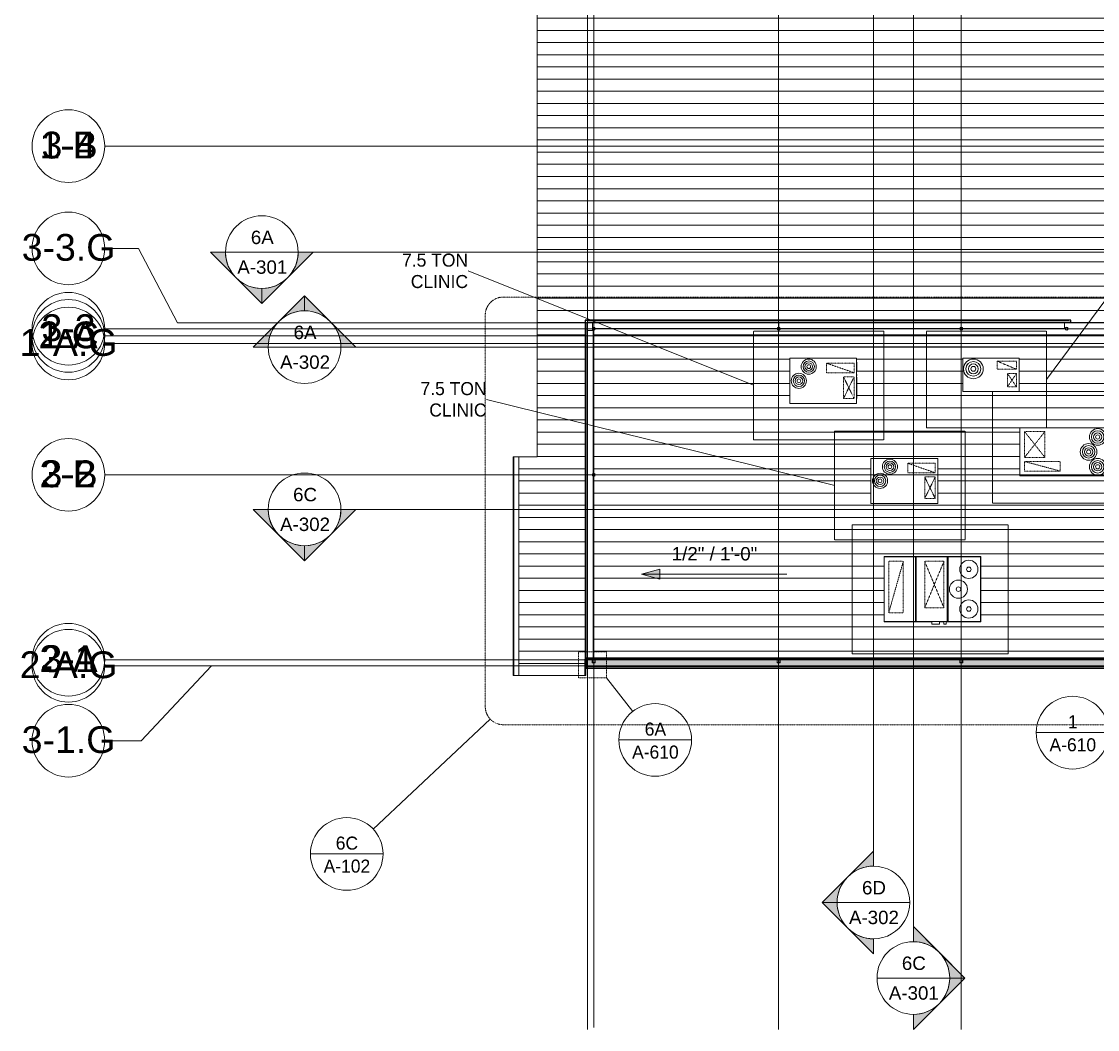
# Model space of a CAD drawing. Header units: inches. Extents: x 21314 to 29196, y -23522 to -20467.
# Drawn here: x 21314 to 22735, y -23276 to -21944 of the extents above; entities that cross this region are included whole.
import ezdxf

# ---------------------------------------------------------------- set-up
doc = ezdxf.new("R2010")
doc.units = ezdxf.units.IN
doc.header["$MEASUREMENT"] = 0
for name, pattern in [('Dash', [0.25, 0.125, -0.125]), ('Dash Dot 3_16_', [0.3125, 0.1875, -0.0625, 0, -0.0625]), ('Grid Line 1_2_', [0.875, 0.5, -0.125, 0.125, -0.125]), ('Hidden', [0.28125, 0.1875, -0.09375])]:
    doc.linetypes.add(name, pattern=pattern)
for name, color, linetype, lineweight in [('A-ANNO-SYMB', 150, 'Continuous', 9), ('A-ROOF', 132, 'Continuous', 9), ('A-ROOF-OTLN', 132, 'Continuous', 9), ('A-ROOF-PATT', 132, 'Continuous', 9), ('A-WALL', 113, 'Continuous', 9), ('A-WALL-PATT', 111, 'Continuous', 25), ('G-ANNO-DIMS', 111, 'Continuous', 9), ('G-ANNO-SYMB', 111, 'Continuous', 9), ('M-EQPM', 50, 'Continuous', 9), ('M-EQPM-HDLN', 50, 'Dash', 9), ('M-EQPM-IDEN', 50, 'Continuous', 9), ('S-BEAM', 12, 'Continuous', 9), ('S-COLS', 52, 'Continuous', 9), ('S-GRID', 1, 'Continuous', 9), ('S-GRID-IDEN', 1, 'Continuous', 9)]:
    doc.layers.add(name, color=color, linetype=linetype, lineweight=lineweight)
doc.styles.add('Arial', font='arial.ttf', dxfattribs={"height": 35.407186})
doc.styles.add('Arial_1', font='arial.ttf', dxfattribs={"height": 17.703593})
doc.styles.add('Century Gothic', font='GOTHIC.TTF', dxfattribs={"height": 17.245342})
pattern_1 = [(45, (0, 0), (-19.00703, 19.00703), []), (45, (0, 28.8), (-19.00703, 19.00703), [])]

# ---------------------------------------------------------------- blocks, each defined once
blk = doc.blocks.new('Girt_C - 8_D-1405602-Roof Low')
at = {"layer": 'S-BEAM'}
for p, q in [((22314, -22349.6), (22315.6, -22349.6)), ((22315.8, -22349.6), (22553.3, -22349.6)), ((22553.5, -22349.6), (22556.8, -22349.6)), ((22557, -22349.6), (22691.6, -22349.6)), ((22691.6, -22349.4), (22691.6, -22341.7)), ((22691.6, -22341.7), (22691.7, -22341.7)), ((22691.6, -22341.7), (22691.6, -22349.4)), ((22691.6, -22341.7), (22691.7, -22341.7)), ((22691.8, -22342.2), (22691.6, -22342.2)), ((22691.8, -22348.9), (22691.6, -22348.9)), ((22691.7, -22349.4), (22691.6, -22349.4)), ((22691.7, -22349.4), (22691.6, -22349.4)), ((22691.6, -22349.6), (22691.7, -22349.6)), ((22691.8, -22342.1), (22691.7, -22341.6)), ((22691.7, -22341.7), (22691.8, -22342.2)), ((22691.8, -22348.9), (22691.7, -22349.4)), ((22691.7, -22349.6), (22691.8, -22349))]:
    blk.add_line(p, q, dxfattribs=at)
for centre, major_axis, start_param, end_param in [((22691.6, -22341.7), (0, 0.188), 0, 1.570796), ((22691.6, -22341.7), (0, 0.0782), 0.053099, 1.570796), ((22691.6, -22349.4), (0, 0.0782), 1.570796, 3.104544), ((22691.6, -22349.4), (0, 0.188), 1.570796, 3.141593)]:
    blk.add_ellipse(centre, major_axis=major_axis, ratio=0.041631, start_param=start_param, end_param=end_param, dxfattribs=at)
blk = doc.blocks.new('Carrier_48TC_St_9-Roof Low0')
at = {"layer": 'M-EQPM', "linetype": 'Hidden'}
for p, q in [((-105.9, -79.7), (-105.9, 67.7)), ((-105.9, 67.7), (93.9, 67.7)), ((93.9, 67.7), (93.9, -79.7)), ((93.9, -79.7), (-105.9, -79.7))]:
    blk.add_line(p, q, dxfattribs=at)
at = {"layer": 'M-EQPM'}
for p, q in [((57.9, 31.7), (-57.9, 31.7)), ((-57.9, 31.7), (-57.9, -31.7)), ((57.9, -31.7), (57.9, 31.7)), ((58.1, 27.3), (57.9, 27.3)), ((57.9, 15.4), (58.1, 15.4)), ((58.1, 27.3), (58.1, 15.4)), ((58.1, 10.3), (57.9, 10.3)), ((57.9, 9.3), (58.1, 9.3)), ((58.1, 6.7), (57.9, 6.7)), ((58.1, 9.3), (58.1, 10.3)), ((58.1, 10.3), (58.1, 9.3)), ((58.1, 6.7), (58.1, -25.1)), ((57.9, -25.1), (58.1, -25.1)), ((-57.9, -31.7), (57.9, -31.7))]:
    blk.add_line(p, q, dxfattribs=at)
for centre, radius in [((-44.9, 19.7), 11), ((-44.9, 19.7), 8.25), ((-44.9, 19.7), 5.5), ((-44.9, 19.7), 2.75), ((-32.9, 0), 11), ((-32.9, 0), 8.25), ((-32.9, 0), 5.5), ((-32.9, 0), 2.75), ((-44.9, -19.7), 11), ((-44.9, -19.7), 8.25), ((-44.9, -19.7), 5.5), ((-44.9, -19.7), 2.75)]:
    blk.add_circle(centre, radius, dxfattribs=at)
at = {"layer": 'M-EQPM-HDLN'}
for p, q in [((4.8, 25.3), (51.7, 12.7)), ((4.8, 12.7), (4.8, 25.3)), ((4.8, 25.3), (51.7, 25.3)), ((51.7, 25.3), (51.7, 12.7)), ((51.7, 12.7), (4.8, 12.7)), ((24.9, -26.8), (51.7, 7.2)), ((24.9, 7.2), (51.7, -26.8)), ((24.9, -26.8), (24.9, 7.2)), ((24.9, 7.2), (51.7, 7.2)), ((51.7, 7.2), (51.7, -26.8)), ((51.7, -26.8), (24.9, -26.8))]:
    blk.add_line(p, q, dxfattribs=at)
blk = doc.blocks.new('Carrier_48TC_St_1-Roof Low0')
at = {"layer": 'M-EQPM', "linetype": 'Hidden'}
for p, q in [((-92.1, -77.8), (-92.1, 65.7)), ((-92.1, 65.7), (80.1, 65.7)), ((80.1, 65.7), (80.1, -77.8)), ((80.1, -77.8), (-92.1, -77.8))]:
    blk.add_line(p, q, dxfattribs=at)
at = {"layer": 'M-EQPM'}
for p, q in [((44.1, 29.7), (-44.1, 29.7)), ((-44.1, 29.7), (-44.1, -29.8)), ((44.1, -29.8), (44.1, 29.7)), ((44.2, 24.7), (44.1, 24.7)), ((44.2, 24.7), (44.2, 12.1)), ((44.1, 12.1), (44.2, 12.1)), ((44.2, 8.1), (44.1, 8.1)), ((44.1, 7.1), (44.2, 7.1)), ((44.2, 4.9), (44.1, 4.9)), ((44.2, 7.1), (44.2, 8.1)), ((44.2, 8.1), (44.2, 7.1)), ((44.2, 4.9), (44.2, -23.5)), ((44.1, -23.5), (44.2, -23.5)), ((-44.1, -29.8), (44.1, -29.8))]:
    blk.add_line(p, q, dxfattribs=at)
for centre, radius in [((-19.1, 18.7), 10), ((-19.1, 18.7), 7.5), ((-19.1, 18.7), 5), ((-19.1, 18.7), 2.5), ((-32.1, 0), 10), ((-32.1, 0), 7.5), ((-32.1, 0), 5), ((-32.1, 0), 2.5)]:
    blk.add_circle(centre, radius, dxfattribs=at)
at = {"layer": 'M-EQPM-HDLN'}
for p, q in [((4.4, 23.2), (40.8, 10.6)), ((4.4, 10.6), (4.4, 23.2)), ((4.4, 23.2), (40.8, 23.2)), ((40.8, 23.2), (40.8, 10.6)), ((40.8, 10.6), (4.4, 10.6)), ((26.8, -23.5), (40.8, 5.2)), ((26.8, 5.2), (40.8, -23.5)), ((26.8, -23.5), (26.8, 5.2)), ((26.8, 5.2), (40.8, 5.2)), ((40.8, 5.2), (40.8, -23.5)), ((40.8, -23.5), (26.8, -23.5))]:
    blk.add_line(p, q, dxfattribs=at)
blk = doc.blocks.new('Carrier_48TC_St_3-Roof Low0')
at = {"layer": 'M-EQPM', "linetype": 'Hidden'}
for p, q in [((-85.2, -70), (-85.2, 58)), ((-85.2, 58), (73.2, 58)), ((73.2, 58), (73.2, -70)), ((38.2, -70), (-85.2, -70))]:
    blk.add_line(p, q, dxfattribs=at)
at = {"layer": 'M-EQPM'}
for p, q in [((37.2, 22), (-37.2, 22)), ((-37.2, 22), (-37.2, -22)), ((37.2, -22), (37.2, 22)), ((37.3, 19.7), (37.2, 19.7)), ((37.3, 19.7), (37.3, 9.2)), ((37.2, 9.2), (37.3, 9.2)), ((37.3, 5.3), (37.2, 5.3)), ((37.2, 4.2), (37.3, 4.2)), ((37.3, 1.4), (37.2, 1.4)), ((37.3, 4.2), (37.3, 5.3)), ((37.3, 5.3), (37.3, 4.2)), ((37.3, 1.4), (37.3, -15.4)), ((-37.2, -22), (37.2, -22)), ((37.2, -15.4), (37.3, -15.4))]:
    blk.add_line(p, q, dxfattribs=at)
for radius in [13, 9.75, 6.5, 3.25]:
    blk.add_circle((-23.2, 8), radius, dxfattribs=at)
at = {"layer": 'M-EQPM-HDLN'}
for p, q in [((8.2, 18.2), (33.8, 7.4)), ((8.2, 7.4), (8.2, 18.2)), ((8.2, 18.2), (33.8, 18.2)), ((33.8, 18.2), (33.8, 7.4)), ((33.8, 7.4), (8.2, 7.4)), ((21.7, -15.8), (33.8, 2)), ((21.7, 2), (33.8, -15.8)), ((21.7, -15.8), (21.7, 2)), ((21.7, 2), (33.8, 2)), ((33.8, 2), (33.8, -15.8)), ((33.8, -15.8), (21.7, -15.8))]:
    blk.add_line(p, q, dxfattribs=at)
blk = doc.blocks.new('Girt_C - 8_D-1405603-Roof Low')
at = {"layer": 'S-BEAM'}
for p, q in [((22061.1, -22352.6), (22061.3, -22352.6)), ((22061.3, -22352.6), (22069, -22352.6)), ((22069, -22352.6), (22069.1, -22352.6)), ((22069.1, -22541.1), (22069.1, -22352.6)), ((22069.1, -22544.7), (22069.1, -22541.4)), ((22069.1, -22785.1), (22069.1, -22545))]:
    blk.add_line(p, q, dxfattribs=at)
blk = doc.blocks.new('Girt_C - 8_D-1405609-Roof Low')
at = {"layer": 'S-BEAM'}
for p, q in [((22067.9, -22341.7), (22067.9, -22341.6)), ((22067.9, -22349.2), (22067.9, -22341.7)), ((22068, -22349.6), (22071.3, -22349.6)), ((22071.6, -22349.6), (22312, -22349.6)), ((22312.2, -22349.6), (22314, -22349.6)), ((22314, -22341.6), (22314, -22341.7)), ((22314, -22341.7), (22314, -22348.1)), ((22314, -22348.3), (22314, -22349.4)), ((22314, -22349.4), (22314, -22349.6))]:
    blk.add_line(p, q, dxfattribs=at)
blk = doc.blocks.new('HSS-Hollow Stru_0-Roof Low0')
at = {"layer": 'S-BEAM'}
for p, q in [((22058.1, -22808.3), (22057.9, -22808.3)), ((22059.1, -22808.3), (22058.1, -22808.3)), ((22059.4, -22808.3), (22059.1, -22808.3)), ((22059.4, -22808.3), (22059.4, -22798.6)), ((22059.4, -22808.3), (22059.4, -22808.3))]:
    blk.add_line(p, q, dxfattribs=at)
blk = doc.blocks.new('AHU-Rooftop-Car_8-Roof Low0')
at = {"layer": 'M-EQPM', "linetype": 'Hidden'}
for p, q in [((-105.9, -85.2), (-105.9, 85.2)), ((-105.9, 85.2), (99.9, 85.2)), ((99.9, 85.2), (99.9, -85.2)), ((99.9, -85.2), (-105.9, -85.2))]:
    blk.add_line(p, q, dxfattribs=at)
at = {"layer": 'M-EQPM'}
for p, q in [((-63.9, 43.2), (63.9, 43.2)), ((-63.9, 43.2), (-63.9, -43.2)), ((63.2, 42.7), (-63.2, 42.7)), ((63.2, 42.7), (-63.2, 42.7)), ((-22.3, 42.7), (-22.3, -42.7)), ((-21.3, 42.7), (-21.3, -42.7)), ((19.4, 42.7), (19.4, -42.7)), ((20.9, 42.7), (20.9, -42.7)), ((63.9, -43.2), (63.9, 43.2)), ((-63.5, 42.5), (-63.5, -42.5)), ((-63.5, 42.5), (-63.5, -42.5)), ((63.5, -42.5), (63.5, 42.5)), ((63.5, -42.5), (63.5, 42.5)), ((-0.7, -43.2), (-63.9, -43.2)), ((-63.2, -42.7), (63.2, -42.7)), ((-63.2, -42.7), (63.2, -42.7)), ((-0.7, -42.7), (-0.7, -46.3)), ((-0.7, -46.3), (9.3, -46.3)), ((9.3, -46.3), (9.3, -42.7)), ((14.9, -43.2), (9.3, -43.2)), ((14.9, -42.7), (14.9, -46.3)), ((14.9, -46.3), (18.4, -46.3)), ((18.4, -46.3), (18.4, -42.7)), ((63.9, -43.2), (18.4, -43.2))]:
    blk.add_line(p, q, dxfattribs=at)
for centre, radius in [((48.1, 26.2), 12), ((48.1, 26.2), 3), ((34.4, 0), 12), ((34.4, 0), 3), ((48.1, -26.2), 12), ((48.1, -26.2), 3)]:
    blk.add_circle(centre, radius, dxfattribs=at)
for centre, start, end in [((-63.2, 42.5), 90, 180), ((-63.2, 42.5), 90, 180), ((63.2, 42.5), 0, 90), ((63.2, 42.5), 0, 90), ((-63.2, -42.5), 180, 270), ((-63.2, -42.5), 180, 270), ((63.2, -42.5), 270, 0), ((63.2, -42.5), 270, 0)]:
    blk.add_arc(centre, 0.25, start, end, dxfattribs=at)
at = {"layer": 'M-EQPM-HDLN'}
for p, q in [((-38.4, 36.9), (-57.7, -31.2)), ((-57.7, -31.2), (-57.7, 36.9)), ((-57.7, 36.9), (-38.4, 36.9)), ((-38.4, 36.9), (-38.4, -31.2)), ((-10.2, 36.9), (15.3, -24.7)), ((-10.2, -24.7), (15.3, 36.9)), ((-10.2, -24.7), (-10.2, 36.9)), ((-10.2, 36.9), (15.3, 36.9)), ((15.3, 36.9), (15.3, -24.7)), ((15.3, -24.7), (-10.2, -24.7)), ((-38.4, -31.2), (-57.7, -31.2))]:
    blk.add_line(p, q, dxfattribs=at)
blk = doc.blocks.new('Grid - Grid Hea_7-Roof Low0')
at = {"layer": 'S-GRID-IDEN'}
blk.add_circle((0, 0), 0.25, dxfattribs=at)
blk = doc.blocks.new('Section - Secti_6-Roof Low0')
at = {"layer": 'G-ANNO-SYMB'}
h = blk.add_hatch(color=256, dxfattribs=at)
edge = h.paths.add_edge_path(flags=0)
edge.add_line((-0.4268, 0.1768), (-0.25, 0.3536))
edge.add_line((-0.25, 0.3536), (-0.25, 0.25))
edge.add_arc((-0.25, 0), 0.25, 90, 135)
h = blk.add_hatch(color=256, dxfattribs=at)
edge = h.paths.add_edge_path(flags=0)
edge.add_arc((-0.25, 0), 0.25, 45, 90)
edge.add_line((-0.25, 0.25), (-0.25, 0.3536))
edge.add_line((-0.25, 0.3536), (-0.0732, 0.1768))
h = blk.add_hatch(color=256, dxfattribs=at)
edge = h.paths.add_edge_path(flags=0)
edge.add_arc((-0.25, 0), 0.2503, 137.9216, 180)
edge.add_line((-0.5003, 0), (-0.6036, 0))
edge.add_line((-0.6036, 0), (-0.4358, 0.1678))
h = blk.add_hatch(color=256, dxfattribs=at)
edge = h.paths.add_edge_path(flags=0)
edge.add_line((-0.0642, 0.1678), (0.1036, 0))
edge.add_line((0.1036, 0), (0.0003, 0))
edge.add_arc((-0.25, 0), 0.2503, 0, 42.0784)
for p, q in [((-0.25, 0.3536), (-0.6036, 0)), ((-0.25, 0.3536), (-0.4268, 0.1768)), ((-0.25, 0.3536), (0.1036, 0)), ((-0.25, 0.25), (-0.25, 0.3536)), ((-0.0732, 0.1768), (-0.25, 0.3536)), ((-0.25, 0.3536), (-0.25, 0.25)), ((-0.4358, 0.1678), (-0.6036, 0)), ((0.1036, 0), (-0.0642, 0.1678)), ((-0.6036, 0), (-0.5003, 0)), ((0.0003, 0), (0.1036, 0)), ((-0.5, 0), (-0.6036, 0)), ((0, 0), (0.1036, 0))]:
    blk.add_line(p, q, dxfattribs=at)
for radius, start, end in [(0.25, 360, 180), (0.25, 90, 135), (0.25, 45, 90), (0.2503, 137.9216, 180), (0.2503, 0, 42.0784), (0.25, 180, 360)]:
    blk.add_arc((-0.25, 0), radius, start, end, dxfattribs=at)
blk = doc.blocks.new('Floor Plan - Ca_0-Roof Low0')
at = {"layer": 'A-ANNO-SYMB'}
blk.add_line((-0.25, 0), (0.25, 0), dxfattribs=at)
for start, end in [(360, 180), (180, 360)]:
    blk.add_arc((0, 0), 0.25, start, end, dxfattribs=at)

msp = doc.modelspace()

# ---------------------------------------------------------------- hatches: boundary and pattern name
at = {"layer": 'A-ROOF-PATT'}
h = msp.add_hatch(dxfattribs=at)
h.set_pattern_fill('FP_3', color=256, style=0, pattern_type=2)
h.set_pattern_definition([(0, (37.673, -180.953), (0, 16.082), [])])
h.paths.add_polyline_path([(21977.2755, -22808.3028), (22057.8902, -22808.3028), (22057.8902, -22786.5528), (22058.3277, -22786.5528), (22058.3277, -22338.7403), (22699.7652, -22338.7403), (22699.7652, -22341.5528), (22691.6037, -22341.5779), (22691.6037, -22341.6622), (22691.7434, -22341.6622), (22691.7622, -22342.1987), (22691.6044, -22342.1987), (22691.6044, -22348.908), (22691.7621, -22348.908), (22691.7434, -22349.4434), (22691.6037, -22349.5277), (22691.5998, -22349.5528), (22557.0261, -22349.5528), (22557.1402, -22350.0528), (22556.9185, -22350.9503), (22556.3059, -22351.6556), (22555.5853, -22352.0027), (22554.6952, -22352.0027), (22553.886, -22351.6073), (22553.3383, -22350.9206), (22553.1402, -22350.0528), (22553.2543, -22349.5528), (22315.7761, -22349.553), (22315.8902, -22350.0528), (22315.6685, -22350.9503), (22315.1372, -22351.6165), (22314.3353, -22352.0027), (22313.4452, -22352.0027), (22312.636, -22351.6073), (22312.0883, -22350.9206), (22311.8902, -22350.0528), (22312.0043, -22349.5528), (22071.5711, -22349.5528), (22071.6852, -22350.0528), (22071.4635, -22350.9503), (22070.9322, -22351.6165), (22070.1303, -22352.0027), (22069.1151, -22351.9424), (22068.3715, -22351.5328), (22067.8833, -22350.9206), (22067.6852, -22350.0528), (22067.8902, -22348.908), (22067.8902, -22341.5528), (22061.1402, -22341.5528), (22061.1653, -22352.5528), (22069.1402, -22352.5528), (22069.1952, -22541.103), (22070.0853, -22541.103), (22070.8945, -22541.4983), (22071.4422, -22542.185), (22071.6402, -22543.0528), (22071.4185, -22543.9503), (22070.8872, -22544.6165), (22070.0853, -22545.0027), (22069.1402, -22545.0218), (22069.1402, -22785.0528), (22797.1402, -22785.0528), (22797.1402, -22446.6778), (22810.6402, -22446.6778), (22810.6402, -22372.8028), (22786.3892, -22372.8028), (22786.3892, -22372.6063), (22778.9517, -22372.6063), (22778.9517, -22371.0315), (22786.3892, -22371.0315), (22786.3892, -22370.5528), (22779.9517, -22370.5528), (22779.9517, -22370.3028), (22778.8892, -22370.3028), (22778.8892, -21121.8028), (22783.8902, -21121.8028), (22783.8902, -20889.0528), (22070.3902, -20889.0528), (22070.3902, -20878.5528), (21994.8902, -20878.5528), (21994.8902, -22519.0528), (21970.8902, -22519.0528), (21970.8902, -22808.3028)], flags=0)
h.paths.add_polyline_path([(22526.3045, -22740.4591), (22516.3045, -22740.4591), (22516.3045, -22737.3028), (22453.0467, -22737.3028), (22453.0467, -22650.9278), (22580.9217, -22650.9278), (22580.9217, -22737.3028), (22535.3904, -22737.3028), (22535.3904, -22740.4591), (22531.8904, -22740.4591), (22531.8904, -22737.3028), (22526.3045, -22737.3028)], flags=0)
h.paths.add_polyline_path([(22465.3279, -22580.7403), (22435.9217, -22580.7403), (22435.9217, -22521.2403), (22524.0467, -22521.2403), (22524.0467, -22526.2403), (22524.1717, -22526.2403), (22524.1717, -22538.8653), (22524.0467, -22538.8653), (22524.0467, -22546.1153), (22524.1717, -22546.1153), (22524.1717, -22574.4903), (22524.0467, -22574.4903), (22524.0467, -22580.7403), (22465.4335, -22580.7403)], flags=0)
h.paths.add_polyline_path([(22069.6402, -22544.8478), (22070.5377, -22544.6073), (22071.2027, -22543.9206), (22071.4352, -22543.0528), (22071.1947, -22542.1553), (22070.5036, -22541.4891), (22069.6402, -22541.2578), (22069.1402, -22541.3918), (22069.1952, -22544.7286)], flags=0)
h.paths.add_polyline_path([(22685.6402, -22544.4278), (22632.5152, -22544.4278), (22632.5152, -22540.0528), (22632.3902, -22540.0528), (22632.3902, -22528.1778), (22632.5152, -22528.1778), (22632.5152, -22519.4278), (22632.3902, -22519.4278), (22632.3902, -22487.6778), (22632.5152, -22487.6778), (22632.5152, -22481.0528), (22748.3902, -22481.0528), (22748.3902, -22544.4278), (22714.2232, -22544.4278)], flags=0)
h.paths.add_polyline_path([(22357.4527, -22448.5528), (22328.7027, -22448.5528), (22328.7027, -22389.0528), (22416.8277, -22389.0528), (22416.8277, -22394.0528), (22416.9527, -22394.0528), (22416.9527, -22406.6778), (22416.8277, -22406.6778), (22416.8277, -22413.9278), (22416.9527, -22413.9278), (22416.9527, -22442.3028), (22416.8277, -22442.3028), (22416.8277, -22448.5528), (22357.4825, -22448.5528)], flags=0)
h.paths.add_polyline_path([(22631.5152, -22433.0528), (22557.1402, -22433.0528), (22557.1402, -22389.0528), (22631.5152, -22389.0528), (22631.5152, -22391.3028), (22631.6402, -22391.3028), (22631.6402, -22401.8028), (22631.5152, -22401.8028), (22631.5152, -22409.6778), (22631.6402, -22409.6778), (22631.6402, -22426.4278), (22631.5152, -22426.4278), (22631.5152, -22426.8028)], flags=0)
h.paths.add_polyline_path([(22694.7103, -22352.0027), (22693.8202, -22352.0027), (22693.011, -22351.6073), (22692.4633, -22350.9206), (22692.2652, -22350.0528), (22692.487, -22349.1553), (22693.0182, -22348.4891), (22693.8202, -22348.103), (22694.7103, -22348.103), (22695.5195, -22348.4983), (22696.0672, -22349.185), (22696.2652, -22350.0528), (22696.0435, -22350.9503), (22695.5122, -22351.6165), (22695.0318, -22351.8478)], flags=0)
h.paths.add_polyline_path([(22694.2652, -22351.8478), (22695.1627, -22351.6073), (22695.8277, -22350.9206), (22696.0602, -22350.0528), (22695.8197, -22349.1553), (22695.1627, -22348.4983), (22694.2652, -22348.2578), (22693.3677, -22348.4983), (22692.7027, -22349.185), (22692.4702, -22350.0528), (22692.7107, -22350.9503), (22693.3677, -22351.6073), (22693.8202, -22351.7286)], flags=0)
h.paths.add_polyline_path([(22313.8902, -22351.8478), (22314.7877, -22351.6073), (22315.4527, -22350.9206), (22315.6852, -22350.0528), (22315.5513, -22349.553), (22312.2292, -22349.5528), (22312.0952, -22350.0528), (22312.3357, -22350.9503), (22312.9927, -22351.6073), (22313.4452, -22351.7286)], flags=0)
h.paths.add_polyline_path([(22069.6852, -22351.8478), (22070.5827, -22351.6073), (22071.2477, -22350.9206), (22071.4802, -22350.0528), (22071.3463, -22349.5528), (22068.0242, -22349.5528), (22067.8902, -22350.0528), (22068.1997, -22351.0193), (22068.9527, -22351.6515), (22069.2402, -22351.7286)], flags=0)
h.paths.add_polyline_path([(22555.1402, -22351.8478), (22556.0377, -22351.6073), (22556.7027, -22350.9206), (22556.9352, -22350.0528), (22556.8013, -22349.5528), (22553.4792, -22349.5528), (22553.3452, -22350.0528), (22553.5857, -22350.9503), (22554.2427, -22351.6073), (22554.6952, -22351.7286)], flags=0)
at = {"layer": 'A-WALL-PATT', "lineweight": 9}
h = msp.add_hatch(dxfattribs=at)
h.set_pattern_fill('FP_5', color=256, style=0, pattern_type=2)
h.set_pattern_definition([(161.57, (0.96, 0.96), (-7.6802237, -0.0009796), [0, -54.643, 6.067, 0]), (18.43, (-0.96, 0.96), (-7.6802237, 0.0009796), [0, -54.643, 6.067, 0]), (108.43, (0.96, 0.96), (3.8382953, -19.20136532), [18.211, -42.499]), (71.57, (-0.96, 0.96), (3.8382953, 19.20136532), [18.211, -42.499])])
h.paths.add_polyline_path([(22060.8902, -22795.3028), (22807.3902, -22795.3028), (22807.3902, -22787.3028), (22060.8902, -22787.3028), (22060.8902, -22791.8242)], flags=0)
h = msp.add_hatch(dxfattribs=at)
h.set_pattern_fill('FP_4', color=256, style=0, pattern_type=2)
h.set_pattern_definition([(0, (0, 0), (0, 24), []), (90, (0, 0), (-24, 1e-15), [])])
h.paths.add_polyline_path([(22060.8902, -22796.8028), (22808.8902, -22796.8028), (22808.8902, -22795.8028), (22060.8902, -22795.8028)], flags=0)
at = {"layer": 'G-ANNO-DIMS'}
msp.add_hatch(color=256, dxfattribs=at).paths.add_polyline_path([(22132.7646, -22674.2405), (22156.7646, -22680.6712), (22156.7646, -22667.8097)], flags=0)
at = {"layer": 'S-COLS'}
h = msp.add_hatch(dxfattribs=at)
h.set_pattern_fill('FP_1', color=256, style=0, pattern_type=2)
h.set_pattern_definition(pattern_1)
h.paths.add_polyline_path([(22314.3353, -22352.0027), (22315.1372, -22351.6165), (22315.6922, -22350.9206), (22315.8902, -22350.0528), (22315.6922, -22349.185), (22315.1372, -22348.4891), (22314.3353, -22348.103), (22313.4452, -22348.103), (22312.6432, -22348.4891), (22312.0883, -22349.185), (22311.8902, -22350.0528), (22312.0883, -22350.9206), (22312.6432, -22351.6165), (22313.4452, -22352.0027)], flags=0)
h.paths.add_polyline_path([(22313.8902, -22351.8478), (22312.9927, -22351.6073), (22312.3357, -22350.9503), (22312.0952, -22350.0528), (22312.3357, -22349.1553), (22312.9927, -22348.4983), (22313.8902, -22348.2578), (22314.7877, -22348.4983), (22315.4447, -22349.1553), (22315.6852, -22350.0528), (22315.4447, -22350.9503), (22314.7877, -22351.6073)], flags=0)
h = msp.add_hatch(dxfattribs=at)
h.set_pattern_fill('FP_1', color=256, style=0, pattern_type=2)
h.set_pattern_definition(pattern_1)
h.paths.add_polyline_path([(22555.5853, -22352.0027), (22556.3872, -22351.6165), (22556.9422, -22350.9206), (22557.1402, -22350.0528), (22556.9422, -22349.185), (22556.3059, -22348.45), (22555.5853, -22348.103), (22554.6952, -22348.103), (22553.8932, -22348.4891), (22553.3383, -22349.185), (22553.1402, -22350.0528), (22553.3383, -22350.9206), (22553.8932, -22351.6165), (22554.6952, -22352.0027)], flags=0)
h.paths.add_polyline_path([(22555.1402, -22351.8478), (22554.2427, -22351.6073), (22553.5857, -22350.9503), (22553.3452, -22350.0528), (22553.5857, -22349.1553), (22554.2427, -22348.4983), (22555.1402, -22348.2578), (22556.0377, -22348.4983), (22556.6947, -22349.1553), (22556.9352, -22350.0528), (22556.6947, -22350.9503), (22556.0377, -22351.6073)], flags=0)
h = msp.add_hatch(dxfattribs=at)
h.set_pattern_fill('FP_1', color=256, style=0, pattern_type=2)
h.set_pattern_definition(pattern_1)
h.paths.add_polyline_path([(22694.7103, -22352.0027), (22695.5122, -22351.6165), (22696.0672, -22350.9206), (22696.2652, -22350.0528), (22696.0672, -22349.185), (22695.5122, -22348.4891), (22694.7103, -22348.103), (22693.8202, -22348.103), (22693.0182, -22348.4891), (22692.4633, -22349.185), (22692.2652, -22350.0528), (22692.4633, -22350.9206), (22693.0182, -22351.6165), (22693.8202, -22352.0027)], flags=0)
h.paths.add_polyline_path([(22694.2652, -22351.8478), (22693.3677, -22351.6073), (22692.7107, -22350.9503), (22692.4702, -22350.0528), (22692.7107, -22349.1553), (22693.3677, -22348.4983), (22694.2652, -22348.2578), (22695.1627, -22348.4983), (22695.8197, -22349.1553), (22696.0602, -22350.0528), (22695.8197, -22350.9503), (22695.1627, -22351.6073)], flags=0)
h = msp.add_hatch(dxfattribs=at)
h.set_pattern_fill('FP_1', color=256, style=0, pattern_type=2)
h.set_pattern_definition(pattern_1)
h.paths.add_polyline_path([(22068.1062, -22791.3025), (22071.1742, -22791.3025), (22071.5037, -22791.166), (22071.6402, -22790.8365), (22071.6402, -22787.7685), (22071.5037, -22787.439), (22071.1742, -22787.3025), (22068.1062, -22787.3025), (22067.7767, -22787.439), (22067.6402, -22787.7685), (22067.6402, -22790.8365), (22067.7767, -22791.166)], flags=0)
h.paths.add_polyline_path([(22068.1062, -22791.0695), (22067.9415, -22791.0013), (22067.8732, -22790.8365), (22067.9415, -22787.6038), (22068.1062, -22787.5355), (22071.339, -22787.6038), (22071.4072, -22787.7685), (22071.339, -22791.0013), (22071.1742, -22791.0695)], flags=0)

# ---------------------------------------------------------------- linework, layer by layer
at = {"layer": 'A-ANNO-SYMB', "linetype": 'Dash Dot 3_16_'}
for p, q in [((22821.8332, -22308.1477), (21950.3882, -22308.1477)), ((21926.3882, -22332.1477), (21926.3882, -22849.2232)), ((22049.365, -22776.8237), (22049.365, -22811.3669)), ((22086.5949, -22776.8237), (22049.365, -22776.8237)), ((22086.5949, -22811.3669), (22086.5949, -22776.8237)), ((22049.365, -22811.3669), (22086.5949, -22811.3669)), ((21950.3882, -22873.2232), (22821.8332, -22873.2232))]:
    msp.add_line(p, q, dxfattribs=at)
at = {"layer": 'A-ANNO-SYMB'}
for p, q in [((22086.5949, -22811.3669), (22121.208, -22855.5054)), ((21932.9048, -22865.6649), (21778.3337, -23011.0258))]:
    msp.add_line(p, q, dxfattribs=at)
at = {"layer": 'A-ANNO-SYMB', "linetype": 'Dash Dot 3_16_'}
for centre, start, end in [((21950.3882, -22332.1477), 90, 180), ((21950.3882, -22849.2232), 180, 270)]:
    msp.add_arc(centre, 24, start, end, dxfattribs=at)
at = {"layer": 'A-ROOF'}
for p, q in [((21994.8902, -20878.5528), (21994.8902, -22519.0528)), ((21994.8902, -22519.0528), (21970.8902, -22519.0528)), ((21970.8902, -22519.0528), (21970.8902, -22808.3028)), ((22057.8902, -22786.5528), (22058.3341, -22786.5528)), ((22057.8902, -22808.3028), (22057.8902, -22786.5528)), ((21970.8902, -22808.3028), (22057.8902, -22808.3028))]:
    msp.add_line(p, q, dxfattribs=at)
at = {"layer": 'A-ROOF-OTLN'}
for p, q in [((21963.3409, -22519.0528), (21963.3409, -22808.3028)), ((21963.3409, -22519.0528), (21970.8902, -22519.0528)), ((21963.9527, -22808.3028), (21963.9527, -22519.0528)), ((21970.8277, -22808.3028), (21970.8277, -22519.0528)), ((21970.8902, -22808.3028), (21963.3409, -22808.3028))]:
    msp.add_line(p, q, dxfattribs=at)
at = {"layer": 'A-WALL', "lineweight": 25}
for p, q in [((22058.3277, -22338.7403), (22058.3277, -22798.3028)), ((22699.7652, -22338.7403), (22058.3277, -22338.7403)), ((22699.7652, -22341.5528), (22699.7652, -22338.7403)), ((22061.1402, -22798.3028), (22061.1402, -22341.5528)), ((22061.1402, -22341.5528), (22699.7652, -22341.5528)), ((22797.1402, -22785.0528), (22058.6402, -22785.0528)), ((22058.6402, -22785.0528), (22058.6402, -22798.6153)), ((22058.3277, -22798.3028), (22061.1402, -22798.3028)), ((22058.6402, -22798.6153), (22810.7027, -22798.6153))]:
    msp.add_line(p, q, dxfattribs=at)
at = {"layer": 'A-WALL'}
for p, q in [((22058.6402, -22795.8028), (22058.6402, -22339.0528)), ((22697.2652, -22339.0528), (22058.6402, -22339.0528)), ((22697.2652, -22339.0528), (22697.2652, -22338.7403)), ((22058.3277, -22795.8028), (22058.6402, -22795.8028)), ((22798.6402, -22786.5528), (22060.1402, -22786.5528)), ((22060.1402, -22786.5528), (22060.1402, -22798.3028)), ((22060.8902, -22787.3028), (22060.8902, -22796.8028)), ((22799.3902, -22787.3028), (22060.8902, -22787.3028)), ((22807.3902, -22795.3028), (22060.8902, -22795.3028)), ((22807.8902, -22795.8028), (22060.8902, -22795.8028)), ((22808.8902, -22796.8028), (22060.1402, -22796.8028)), ((22810.3902, -22798.3028), (22061.1402, -22798.3028))]:
    msp.add_line(p, q, dxfattribs=at)
at = {"layer": 'G-ANNO-DIMS'}
for p, q in [((22156.7646, -22667.8097), (22132.7646, -22674.2405)), ((22156.7646, -22680.6712), (22156.7646, -22667.8097)), ((22132.7646, -22674.2405), (22156.7646, -22680.6712)), ((22324.7646, -22674.2405), (22132.7646, -22674.2405))]:
    msp.add_line(p, q, dxfattribs=at)
at = {"layer": 'G-ANNO-SYMB'}
for p, q in [((22439.1736, -20694.3427), (22439.1736, -23059.9339)), ((22491.854, -20823.5887), (22491.854, -23159.7533)), ((21583.2435, -22248.8331), (21679.2435, -22248.8331)), ((26513.6151, -22248.8331), (21679.2435, -22248.8331)), ((21639.7311, -22374.357), (21735.7311, -22374.357)), ((26435.1614, -22374.357), (21735.7311, -22374.357)), ((21639.7311, -22588.6303), (21735.7311, -22588.6303)), ((26603.8237, -22588.6303), (21735.7311, -22588.6303)), ((22391.1736, -23107.9339), (22487.1736, -23107.9339)), ((22443.854, -23207.7533), (22539.854, -23207.7533))]:
    msp.add_line(p, q, dxfattribs=at)
at = {"layer": 'M-EQPM-IDEN', "color": 153}
for p, q in [((22667.5152, -22417.0528), (22936.6948, -22054.6806)), ((22280.7027, -22424.8028), (21903.6353, -22273.7383)), ((22387.9217, -22556.9903), (21928.0418, -22443.4675))]:
    msp.add_line(p, q, dxfattribs=at)
at = {"layer": 'S-COLS', "lineweight": 15}
for p, q in [((22067.6402, -22787.7685), (22067.6402, -22790.8365)), ((22067.8732, -22790.8365), (22067.8732, -22787.7685)), ((22071.1742, -22787.3025), (22068.1062, -22787.3025)), ((22068.1062, -22787.5355), (22071.1742, -22787.5355)), ((22071.1742, -22791.0695), (22068.1062, -22791.0695)), ((22068.1062, -22791.3025), (22071.1742, -22791.3025)), ((22071.4072, -22787.7685), (22071.4072, -22790.8365)), ((22071.6402, -22790.8365), (22071.6402, -22787.7685)), ((22311.8902, -22787.7685), (22311.8902, -22790.8365)), ((22312.1232, -22790.8365), (22312.1232, -22787.7685)), ((22315.4242, -22787.3025), (22312.3562, -22787.3025)), ((22312.3562, -22787.5355), (22315.4242, -22787.5355)), ((22315.4242, -22791.0695), (22312.3562, -22791.0695)), ((22312.3562, -22791.3025), (22315.4242, -22791.3025)), ((22315.6572, -22787.7685), (22315.6572, -22790.8365)), ((22315.8902, -22790.8365), (22315.8902, -22787.7685)), ((22553.1402, -22787.7685), (22553.1402, -22790.8365)), ((22553.3732, -22790.8365), (22553.3732, -22787.7685)), ((22556.6742, -22787.3025), (22553.6062, -22787.3025)), ((22553.6062, -22787.5355), (22556.6742, -22787.5355)), ((22556.6742, -22791.0695), (22553.6062, -22791.0695)), ((22553.6062, -22791.3025), (22556.6742, -22791.3025)), ((22556.9072, -22787.7685), (22556.9072, -22790.8365)), ((22557.1402, -22790.8365), (22557.1402, -22787.7685))]:
    msp.add_line(p, q, dxfattribs=at)
for centre, radius, start, end in [((22069.6852, -22350.0528), 2, 0, 180), ((22069.6852, -22350.0528), 2, 180, 0), ((22069.6852, -22350.0528), 1.795, 0, 180), ((22069.6852, -22350.0528), 1.795, 180, 0), ((22313.8902, -22350.0528), 2, 0, 180), ((22313.8902, -22350.0528), 2, 180, 0), ((22313.8902, -22350.0528), 1.795, 0, 180), ((22313.8902, -22350.0528), 1.795, 180, 0), ((22555.1402, -22350.0528), 2, 0, 180), ((22555.1402, -22350.0528), 2, 180, 0), ((22555.1402, -22350.0528), 1.795, 0, 180), ((22555.1402, -22350.0528), 1.795, 180, 0), ((22694.2652, -22350.0528), 2, 0, 180), ((22694.2652, -22350.0528), 2, 180, 0), ((22694.2652, -22350.0528), 1.795, 0, 180), ((22694.2652, -22350.0528), 1.795, 180, 0), ((22069.6402, -22543.0528), 2, 0, 180), ((22069.6402, -22543.0528), 2, 180, 0), ((22069.6402, -22543.0528), 1.795, 0, 180), ((22069.6402, -22543.0528), 1.795, 180, 0), ((22068.1062, -22787.7685), 0.466, 90, 180), ((22068.1062, -22790.8365), 0.466, 180, 270), ((22068.1062, -22787.7685), 0.233, 90, 180), ((22068.1062, -22790.8365), 0.233, 180, 270), ((22071.1742, -22787.7685), 0.466, 0, 90), ((22071.1742, -22787.7685), 0.233, 0, 90), ((22071.1742, -22790.8365), 0.466, 270, 0), ((22071.1742, -22790.8365), 0.233, 270, 0), ((22312.3562, -22787.7685), 0.466, 90, 180), ((22312.3562, -22790.8365), 0.466, 180, 270), ((22312.3562, -22787.7685), 0.233, 90, 180), ((22312.3562, -22790.8365), 0.233, 180, 270), ((22315.4242, -22787.7685), 0.466, 0, 90), ((22315.4242, -22787.7685), 0.233, 0, 90), ((22315.4242, -22790.8365), 0.466, 270, 0), ((22315.4242, -22790.8365), 0.233, 270, 0), ((22553.6062, -22787.7685), 0.466, 90, 180), ((22553.6062, -22790.8365), 0.466, 180, 270), ((22553.6062, -22787.7685), 0.233, 90, 180), ((22553.6062, -22790.8365), 0.233, 180, 270), ((22556.6742, -22787.7685), 0.466, 0, 90), ((22556.6742, -22787.7685), 0.233, 0, 90), ((22556.6742, -22790.8365), 0.466, 270, 0), ((22556.6742, -22790.8365), 0.233, 270, 0)]:
    msp.add_arc(centre, radius, start, end, dxfattribs=at)
at = {"layer": 'S-GRID', "linetype": 'Grid Line 1_2_'}
for p, q in [((22069.6402, -23272.9264), (22069.6402, -20589.4773)), ((22313.8902, -23275.7461), (22313.8902, -20589.4773)), ((22555.1402, -23275.7461), (22555.1402, -20589.4773)), ((22061.6402, -23275.7461), (22061.6402, -20685.4773)), ((26557.3237, -22108.8028), (21423.737, -22108.8028)), ((26557.3237, -22108.8028), (21423.737, -22108.8028)), ((26557.3237, -22350.0528), (21423.737, -22350.0528)), ((26557.3237, -22342.0528), (21519.737, -22342.0528)), ((26557.3237, -22359.5528), (21423.737, -22359.5528)), ((26557.3237, -22359.5528), (21423.737, -22359.5528)), ((26557.3237, -22369.5528), (21423.737, -22369.5528)), ((26557.3237, -22543.0528), (21423.737, -22543.0528)), ((26557.3237, -22543.0528), (21423.737, -22543.0528)), ((26557.3237, -22787.3028), (21423.737, -22787.3028)), ((26557.3237, -22787.3028), (21423.737, -22787.3028)), ((26557.3237, -22795.3028), (21423.737, -22795.3028)), ((26557.3237, -22795.3028), (21564.7621, -22795.3028))]:
    msp.add_line(p, q, dxfattribs=at)
at = {"layer": 'S-GRID'}
for p, q in [((21468.3497, -22243.9212), (21423.737, -22243.9212)), ((21519.737, -22342.0528), (21468.3497, -22243.9212)), ((21564.7621, -22795.3028), (21471.737, -22894.2268)), ((21471.737, -22894.2268), (21423.737, -22894.2268))]:
    msp.add_line(p, q, dxfattribs=at)

# ---------------------------------------------------------------- block references
at = {"layer": 'A-ANNO-SYMB', "xscale": 191.9999999999999, "yscale": 191.9999999999999, "zscale": 191.9999999999999}
for p in [(22702.1695, -22883.6495), (22150.8279, -22893.2766), (21743.3668, -23043.9092)]:
    msp.add_blockref('Floor Plan - Ca_0-Roof Low0', p, dxfattribs=at)
at = {"layer": 'G-ANNO-SYMB', "extrusion": (0, 0, -1), "xscale": 191.9999999999999, "yscale": 191.9999999999999, "zscale": 191.9999999999999}
for p, rotation in [((-21679.2435, -22248.8331), 180), ((-21735.7311, -22588.6303), 180), ((-22491.854, -23159.7533), 90.00000000000053)]:
    msp.add_blockref('Section - Secti_6-Roof Low0', p, dxfattribs=dict(at, rotation=rotation))
at = {"layer": 'G-ANNO-SYMB', "xscale": 191.9999999999999, "yscale": 191.9999999999999, "zscale": 191.9999999999999}
msp.add_blockref('Section - Secti_6-Roof Low0', (21735.7311, -22374.357), dxfattribs=at)
at = {"layer": 'G-ANNO-SYMB', "xscale": 191.9999999999999, "yscale": 191.9999999999999, "zscale": 191.9999999999999, "rotation": 89.99999999999947}
msp.add_blockref('Section - Secti_6-Roof Low0', (22439.1736, -23059.9339), dxfattribs=at)
at = {"layer": 'M-EQPM'}
for name, p in [('Carrier_48TC_St_1-Roof Low0', (22372.7652, -22418.8028)), ('Carrier_48TC_St_3-Roof Low0', (22594.3277, -22411.0528)), ('Carrier_48TC_St_1-Roof Low0', (22479.9842, -22550.9903)), ('AHU-Rooftop-Car_8-Roof Low0', (22516.9842, -22694.1153))]:
    msp.add_blockref(name, p, dxfattribs=at)
at = {"layer": 'M-EQPM', "rotation": 180}
msp.add_blockref('Carrier_48TC_St_9-Roof Low0', (22690.4527, -22512.7403), dxfattribs=at)
at = {"layer": 'S-BEAM'}
for name in ['Girt_C - 8_D-1405603-Roof Low', 'Girt_C - 8_D-1405609-Roof Low', 'Girt_C - 8_D-1405602-Roof Low', 'HSS-Hollow Stru_0-Roof Low0']:
    msp.add_blockref(name, (0, 0), dxfattribs=at)
at = {"layer": 'S-GRID-IDEN', "xscale": 191.9999999999999, "yscale": 191.9999999999999, "zscale": 191.9999999999999, "rotation": 89.99999999999982}
for p in [(21375.737, -22108.8028), (21375.737, -22108.8028), (21375.737, -22243.9212), (21375.737, -22350.0528), (21375.737, -22359.5528), (21375.737, -22359.5528), (21375.737, -22369.5528), (21375.737, -22543.0528), (21375.737, -22543.0528), (21375.737, -22787.3028), (21375.737, -22787.3028), (21375.737, -22795.3028), (21375.737, -22894.2268)]:
    msp.add_blockref('Grid - Grid Hea_7-Roof Low0', p, dxfattribs=at)

# ---------------------------------------------------------------- texts
at = {"layer": 'A-ANNO-SYMB', "attachment_point": 2, "line_spacing_factor": 0.984117, "style": 'Century Gothic'}
for s, insert, char_height, width in [('1', (22702.4463, -22860.6681), 17.2453, 15.768), ('6A', (22151.1047, -22870.2953), 17.24534, 36.936), ('A-610', (22702.4463, -22891.0526), 17.24534, 77.76), ('A-610', (22151.1047, -22900.6798), 17.24534, 77.76), ('6C', (21743.6436, -23020.9279), 17.24534, 38.88), ('A-102', (21743.6436, -23051.3124), 17.24534, 77.76)]:
    msp.add_mtext(s, dxfattribs=dict(at, insert=insert, char_height=char_height, width=width))
at = {"layer": 'G-ANNO-DIMS', "insert": (22172.6946, -22638.4446), "char_height": 17.703593, "width": 134.568, "attachment_point": 1, "line_spacing_factor": 0.938532, "style": 'Arial_1'}
msp.add_mtext('1/2" / 1\'-0"', dxfattribs=at)
at = {"layer": 'G-ANNO-SYMB', "char_height": 17.70359, "attachment_point": 2, "line_spacing_factor": 0.938532, "style": 'Arial_1'}
for s, insert, width in [('6A', (21631.8582, -22220.4948), 36.072), ('A-301', (21631.8582, -22259.7673), 78.624), ('6A', (21688.3459, -22346.0187), 36.072), ('A-302', (21688.3459, -22385.2912), 78.624), ('6C', (21688.3459, -22560.292), 37.584), ('A-302', (21688.3459, -22599.5645), 78.624), ('6D', (22439.7884, -23079.5956), 37.584), ('A-302', (22439.7884, -23118.8681), 78.624), ('6C', (22492.4687, -23179.4151), 37.584), ('A-301', (22492.4687, -23218.6876), 78.624)]:
    msp.add_mtext(s, dxfattribs=dict(at, insert=insert, width=width))
at = {"layer": 'M-EQPM-IDEN', "char_height": 17.24534, "width": 104.544, "attachment_point": 3, "line_spacing_factor": 0.984117, "style": 'Century Gothic'}
for insert in [(21903.6353, -22250.7787), (21928.0418, -22420.5079)]:
    msp.add_mtext('7.5 TON\\PCLINIC', dxfattribs=dict(at, insert=insert))
at = {"layer": 'S-GRID-IDEN', "char_height": 35.40719, "attachment_point": 2, "line_spacing_factor": 0.938532, "style": 'Arial'}
for s, insert, width in [('1-B', (21375.932, -22089.7433), 91.584), ('3-4', (21375.932, -22089.7433), 85.104), ('3-3.G', (21375.932, -22224.8617), 147.312), ('2-C', (21375.932, -22340.4933), 94.608), ('1-A', (21375.932, -22340.4933), 91.584), ('3-3', (21375.932, -22330.9933), 85.104), ('1-A.G', (21375.932, -22350.4933), 153.792), ('2-B', (21375.932, -22523.9933), 91.584), ('3-2', (21375.932, -22523.9933), 85.104), ('2-A', (21375.932, -22768.2433), 91.584), ('3-1', (21375.932, -22768.2433), 85.104), ('2-A.G', (21375.932, -22776.2433), 153.792), ('3-1.G', (21375.932, -22875.1673), 147.312)]:
    msp.add_mtext(s, dxfattribs=dict(at, insert=insert, width=width))

doc.saveas('drawing.dxf')
